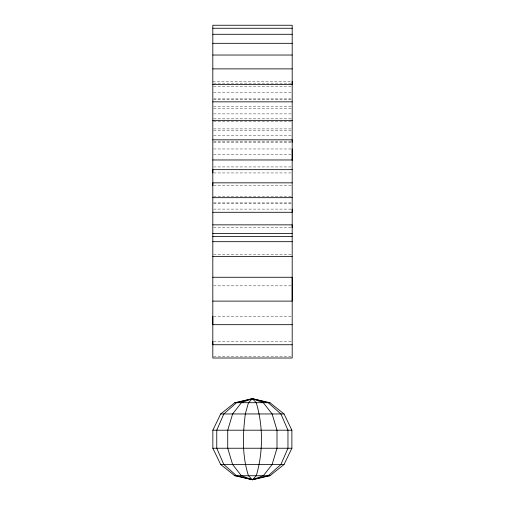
<?xml version="1.0" encoding="UTF-8"?>
<svg xmlns="http://www.w3.org/2000/svg" width="505" height="505" viewBox="0 0 505 505"><rect width="100%" height="100%" fill="white"/><g stroke="black" fill="none" stroke-linecap="round" stroke-linejoin="round"><path stroke-width="0.38" stroke-dasharray="2.52 1.89" d="M212.813 81.355L291.398 81.355M213.602 83.161L291.398 83.161M213.602 86.765L291.398 86.765M213.602 92.181L291.398 92.181M213.602 98.904L291.398 98.904M213.602 99.466L291.398 99.466M213.602 106.239L291.398 106.239M213.602 108.461L291.398 108.461M213.602 113.89L291.398 113.89M213.602 118.82L291.398 118.82M213.602 121.541L291.398 121.541M213.602 128.895L291.398 128.895M213.602 130.195L291.398 130.195M213.602 135.637L291.398 135.637M213.602 141.469L291.398 141.469M213.602 142.24L291.398 142.24M213.602 148.975L291.398 148.975M213.602 154.599L291.398 154.599M213.602 166.934L291.398 166.934M213.602 172.944L291.398 172.944M213.602 185.619L291.398 185.619M213.602 196.237L291.398 196.237M213.602 202.903L291.398 202.903M213.602 203.717L291.398 203.717M213.602 209.108L291.398 209.108M213.602 227.66L291.398 227.66M213.602 254.773L291.398 254.773M213.602 285.836L291.398 285.836M213.602 316.25L291.398 316.25M213.602 341.405L291.398 341.405M213.602 356.688L291.398 356.688"/><path stroke-width="0.76" d="M212.813 316.25L212.813 344.732L292.187 344.732M212.813 185.619L212.813 169.661L292.187 169.661M212.813 172.944L212.813 25.25L292.187 25.25L292.187 68.926M292.187 227.66L292.187 209.108M292.187 160.186L292.187 139.822L212.813 139.822M292.187 84.676L292.187 68.882L212.813 68.882M212.851 430.203L220.679 413.955L234.781 402.706L252.367 398.691L269.948 402.706L284.05 413.955L291.877 430.203L291.877 448.238L284.05 464.493L269.948 475.735L252.367 479.75L234.781 475.735L220.679 464.493L212.851 448.238L212.851 430.203L291.877 430.203M212.813 28.261L292.187 28.261M212.813 34.283L292.187 34.283M212.813 43.316L292.187 43.316M212.813 55.032L292.187 55.032M212.813 84.587L292.187 84.587M212.813 101.84L292.187 101.84M212.813 120.354L292.187 120.354M212.813 159.965L292.187 159.965M292.187 182.842L212.813 182.842L212.813 324.683L292.187 324.683M212.813 197.67L292.187 197.67M212.813 212.289L292.187 212.289L292.187 148.975M212.813 224.858L292.187 224.858L292.187 358.013L212.813 358.013L212.813 341.405M212.813 233.525L292.187 233.525M212.813 236.447L292.187 236.447M212.813 241.687L292.187 241.687M212.813 256.376L292.187 256.376M212.813 277.264L292.187 277.264L292.187 301.113L212.813 301.113M234.781 402.706L269.948 402.706M220.679 413.955L284.05 413.955M212.851 448.238L291.877 448.238M220.679 464.493L284.05 464.493M234.781 475.735L269.948 475.735M292.187 81.355L292.187 142.24M216.765 430.203L216.765 448.238L223.816 464.493L236.523 475.735L252.367 479.75L268.205 475.735L280.913 464.493L287.964 448.238L287.964 430.203L280.913 413.955L268.205 402.706L252.367 398.691L236.523 402.706L223.816 413.955L216.765 430.203M227.73 430.203L227.73 448.238L232.609 464.493L241.403 475.735L252.367 479.75L263.326 475.735L272.119 464.493L276.999 448.238L276.999 430.203L272.119 413.955L263.326 402.706L252.367 398.691L241.403 402.706L232.609 413.955L227.73 430.203M245.316 413.955C242.716 434.445 241.977 455.87 248.454 475.735L252.367 479.75L256.275 475.735C263.206 452.202 263.206 426.239 256.275 402.706L252.367 398.691L248.454 402.706L245.316 413.955"/></g></svg>
